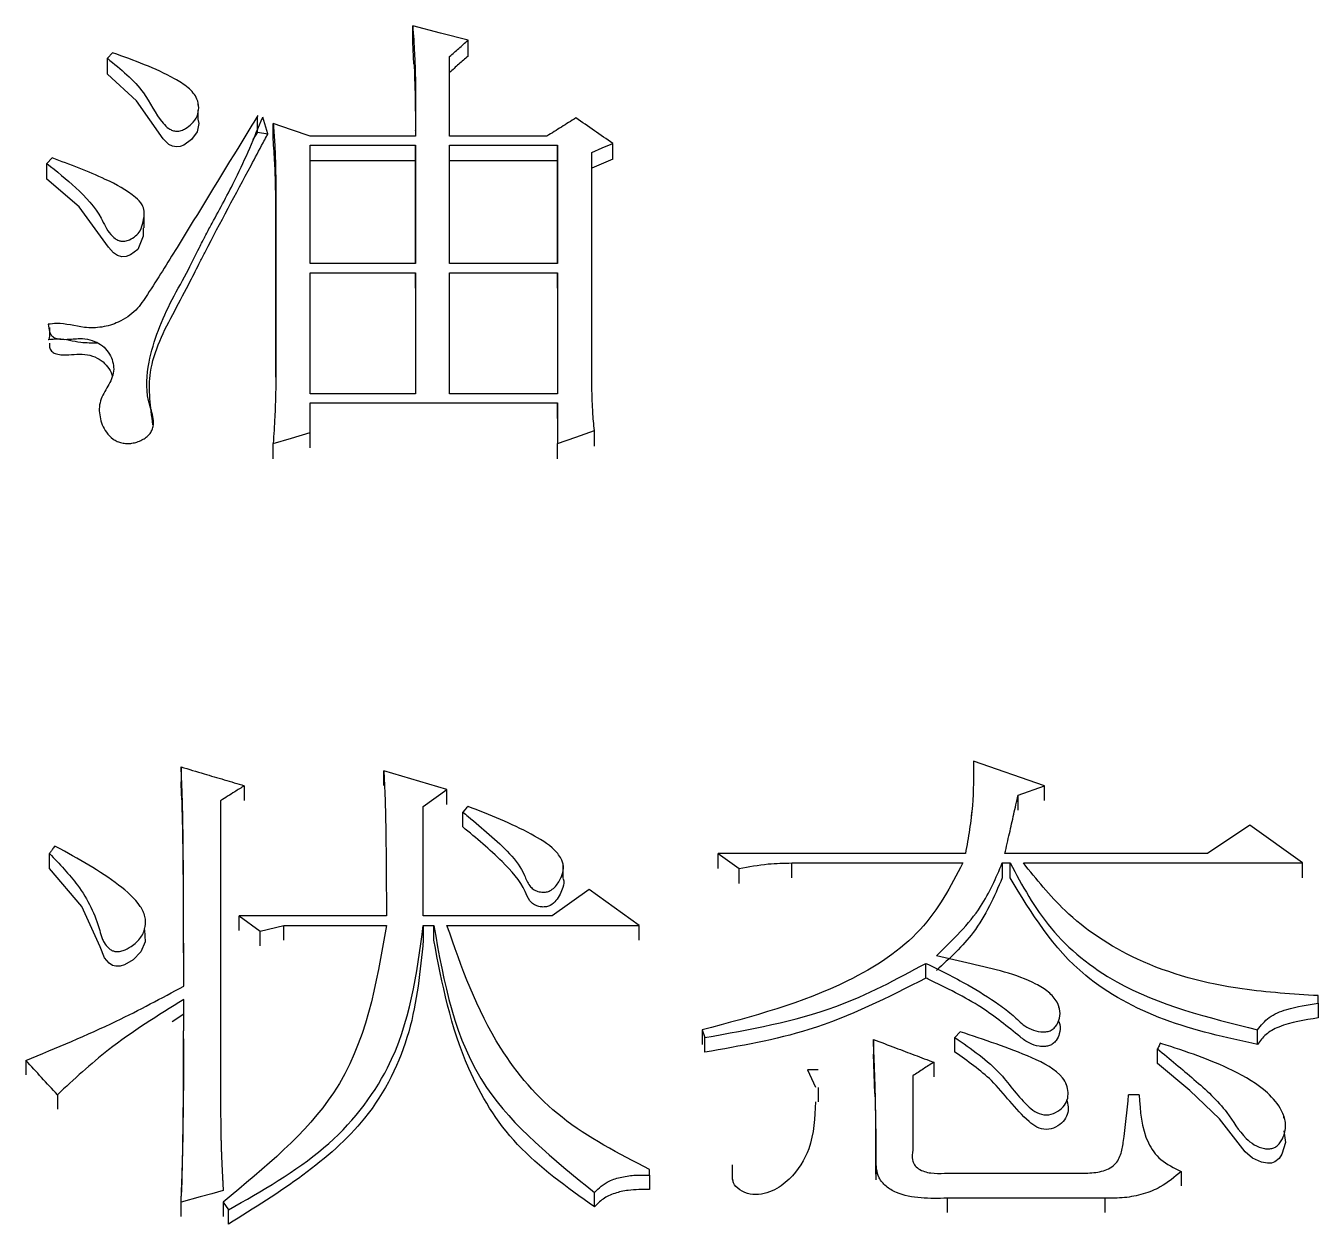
# Model space of a CAD drawing. Header units: millimetres. Extents: x 2016 to 4452, y 736 to 2459.
# Drawn here: x 2592.28 to 2597.59, y 2271.65 to 2276.57 of the extents above; entities that cross this region are included whole.
import ezdxf

# ---------------------------------------------------------------- set-up
doc = ezdxf.new("R2010")
doc.units = ezdxf.units.MM

msp = doc.modelspace()

# ---------------------------------------------------------------- linework, layer by layer
at = {"color": 7, "linetype": 'Continuous', "lineweight": 25}
for p, q in [((2593.8732, 2276.5092), (2593.8732, 2276.5746)), ((2593.8777, 2276.4175), (2593.8732, 2276.5092)), ((2594.1004, 2276.45), (2594.1004, 2276.5154)), ((2592.64, 2276.4635), (2592.6184, 2276.4413)), ((2592.6184, 2276.376), (2592.6184, 2276.4413)), ((2594.0246, 2276.1216), (2594.0246, 2276.4487)), ((2592.9916, 2276.2481), (2592.9916, 2276.2575)), ((2592.9916, 2276.1925), (2592.9916, 2276.2283)), ((2593.2782, 2276.1311), (2593.2566, 2276.1998)), ((2593.2999, 2276.1088), (2593.2999, 2276.1737)), ((2593.235, 2276.1385), (2593.2164, 2276.1083)), ((2593.235, 2276.1385), (2593.2782, 2276.1311)), ((2593.884, 2276.1216), (2593.4513, 2276.1216)), ((2594.4249, 2276.1216), (2594.0246, 2276.1216)), ((2593.4513, 2276.0843), (2593.884, 2276.0843)), ((2593.4513, 2275.598), (2593.4513, 2276.0843)), ((2593.884, 2276.0843), (2593.884, 2275.598)), ((2593.884, 2276.0195), (2593.884, 2276.0843)), ((2594.0246, 2276.0843), (2594.4681, 2276.0843)), ((2594.0246, 2275.598), (2594.0246, 2276.0843)), ((2594.4681, 2276.0843), (2594.4682, 2275.598)), ((2594.4681, 2276.0195), (2594.4681, 2276.0843)), ((2594.6088, 2275.1234), (2594.6088, 2276.0545)), ((2594.6953, 2276.0269), (2594.6953, 2276.0918)), ((2592.3912, 2276.0321), (2592.3696, 2276.0097)), ((2592.3696, 2275.945), (2592.3696, 2276.0097)), ((2593.884, 2276.0195), (2593.4513, 2276.0195)), ((2593.884, 2275.598), (2593.884, 2276.0195)), ((2594.4681, 2276.0195), (2594.0246, 2276.0195)), ((2594.4682, 2275.598), (2594.4681, 2276.0195)), ((2594.6953, 2276.0269), (2594.6088, 2275.9897)), ((2593.3107, 2275.9201), (2593.3107, 2275.1309)), ((2593.3107, 2275.9201), (2593.3107, 2275.8555)), ((2593.3107, 2275.1309), (2593.3107, 2275.8555)), ((2592.7698, 2275.7444), (2592.7698, 2275.8092)), ((2593.884, 2275.598), (2593.4513, 2275.598)), ((2594.4682, 2275.598), (2594.0246, 2275.598)), ((2593.4513, 2275.5604), (2593.884, 2275.5604)), ((2593.4513, 2275.0629), (2593.4513, 2275.5604)), ((2593.884, 2275.5604), (2593.884, 2275.0629)), ((2593.884, 2275.4963), (2593.884, 2275.5604)), ((2594.0246, 2275.5604), (2594.4682, 2275.5604)), ((2594.0246, 2275.0629), (2594.0246, 2275.5604)), ((2594.4682, 2275.5604), (2594.4682, 2275.0629)), ((2594.4682, 2275.4963), (2594.4682, 2275.5604)), ((2592.3804, 2275.324), (2592.3804, 2275.3346)), ((2593.884, 2275.0629), (2593.4513, 2275.0629)), ((2594.4682, 2275.0629), (2594.0246, 2275.0629)), ((2593.4513, 2275.0251), (2594.4682, 2275.0251)), ((2593.4513, 2274.9039), (2593.4513, 2275.0251)), ((2594.4682, 2275.0251), (2594.4682, 2274.8584)), ((2594.4682, 2274.9617), (2594.4682, 2275.0251)), ((2593.4513, 2274.8407), (2593.4513, 2274.9039)), ((2594.6196, 2274.8483), (2594.6196, 2274.9114)), ((2593.2999, 2274.7953), (2593.2999, 2274.8584)), ((2594.4682, 2274.7953), (2594.4682, 2274.8584)), ((2596.4694, 2273.4525), (2596.1773, 2273.5529)), ((2592.9213, 2273.5297), (2592.9213, 2273.4685)), ((2594.0138, 2273.437), (2593.7542, 2273.5143)), ((2593.7542, 2273.4531), (2593.7542, 2273.5143)), ((2593.1809, 2273.4525), (2593.1809, 2273.3914)), ((2596.3612, 2273.4138), (2596.4694, 2273.4525)), ((2596.4694, 2273.3913), (2596.4694, 2273.4525)), ((2593.9165, 2273.3674), (2594.0138, 2273.437)), ((2594.0138, 2273.3759), (2594.0138, 2273.437)), ((2596.3612, 2273.3527), (2596.3612, 2273.4138)), ((2593.0836, 2273.3906), (2593.0836, 2272.1748)), ((2593.9165, 2272.9174), (2593.9165, 2273.3674)), ((2594.0788, 2273.283), (2594.0788, 2273.3443)), ((2596.1702, 2273.3434), (2596.1685, 2273.323)), ((2597.3131, 2273.29), (2597.14, 2273.1737)), ((2597.5295, 2273.135), (2597.3131, 2273.29)), ((2592.3804, 2273.1127), (2592.3804, 2273.1737)), ((2594.4913, 2273.0707), (2594.4913, 2273.1318)), ((2595.128, 2273.1738), (2595.2146, 2273.1117)), ((2596.1449, 2273.1737), (2595.128, 2273.1738)), ((2595.128, 2273.113), (2595.128, 2273.1738)), ((2595.4309, 2273.135), (2596.134, 2273.135)), ((2595.4309, 2273.0743), (2595.4309, 2273.135)), ((2596.2963, 2273.135), (2596.3287, 2273.135)), ((2596.2963, 2273.135), (2596.2963, 2273.0743)), ((2597.14, 2273.1737), (2596.3071, 2273.1737)), ((2596.3287, 2273.0743), (2596.3287, 2273.135)), ((2596.3828, 2273.135), (2597.5295, 2273.135)), ((2597.5295, 2273.0743), (2597.5295, 2273.135)), ((2595.2146, 2273.051), (2595.2146, 2273.1117)), ((2594.598, 2273.0263), (2594.4465, 2272.9174)), ((2594.8035, 2272.8785), (2594.598, 2273.0263)), ((2592.7706, 2272.9194), (2592.7706, 2272.923)), ((2593.1593, 2272.9174), (2593.2458, 2272.8551)), ((2593.765, 2272.9174), (2593.1593, 2272.9174)), ((2593.1593, 2272.857), (2593.1593, 2272.9174)), ((2594.4465, 2272.9174), (2593.9165, 2272.9174)), ((2592.7706, 2272.8623), (2592.7706, 2272.8659)), ((2593.2458, 2272.8551), (2593.3432, 2272.8785)), ((2593.3432, 2272.8785), (2593.765, 2272.8785)), ((2593.3432, 2272.8181), (2593.3432, 2272.8785)), ((2593.9165, 2272.8785), (2593.9598, 2272.8785)), ((2593.9165, 2272.8785), (2593.9165, 2272.8181)), ((2593.9598, 2272.8181), (2593.9598, 2272.8785)), ((2594.0139, 2272.8785), (2594.8035, 2272.8785)), ((2594.8035, 2272.8181), (2594.8035, 2272.8785)), ((2593.2458, 2272.7948), (2593.2458, 2272.8551)), ((2595.9825, 2272.6622), (2595.9825, 2272.7227)), ((2592.9321, 2272.5687), (2592.9321, 2272.5719)), ((2596.5281, 2272.5417), (2596.5281, 2272.5481)), ((2597.5944, 2272.5587), (2597.5944, 2272.5899)), ((2597.5944, 2272.5587), (2597.5944, 2272.4988)), ((2592.9321, 2272.5141), (2592.8852, 2272.4827)), ((2595.0631, 2272.4492), (2595.0739, 2272.4179)), ((2595.0631, 2272.4492), (2595.0631, 2272.3894)), ((2596.1232, 2272.4413), (2596.1016, 2272.4179)), ((2597.3456, 2272.3894), (2597.3456, 2272.4492)), ((2595.0739, 2272.3582), (2595.0739, 2272.4179)), ((2595.7663, 2272.41), (2595.7663, 2272.3503)), ((2595.7725, 2272.1877), (2595.7663, 2272.35)), ((2596.9346, 2272.311), (2596.9346, 2272.371)), ((2592.2832, 2272.3237), (2592.2832, 2272.2641)), ((2595.4957, 2272.2847), (2595.5288, 2272.2139)), ((2595.5391, 2272.2847), (2595.4957, 2272.2847)), ((2596.0151, 2272.316), (2596.0151, 2272.2564)), ((2595.9285, 2272.2611), (2595.9285, 2271.9546)), ((2596.5593, 2272.2247), (2596.5593, 2272.2257)), ((2592.4128, 2272.1827), (2592.4128, 2272.1233)), ((2595.5406, 2272.1533), (2595.5406, 2272.2128)), ((2596.8588, 2272.1826), (2596.8155, 2272.1826)), ((2597.4538, 2272.087), (2597.4538, 2272.0948)), ((2595.7771, 2271.8562), (2595.7771, 2271.9153)), ((2594.8468, 2271.8522), (2594.8468, 2271.8759)), ((2594.8468, 2271.8522), (2594.8468, 2271.7932)), ((2595.1864, 2271.8943), (2595.1864, 2271.8352)), ((2595.7771, 2271.8559), (2595.777, 2271.871)), ((2595.7771, 2271.8932), (2595.7771, 2271.8338)), ((2596.0583, 2271.8601), (2596.6316, 2271.8601)), ((2597.0319, 2271.868), (2597.0319, 2271.809)), ((2594.6196, 2271.7224), (2594.6196, 2271.7813)), ((2596.7182, 2271.7576), (2596.0691, 2271.7576)), ((2596.0691, 2271.7576), (2596.0691, 2271.6987)), ((2596.7182, 2271.7576), (2596.7182, 2271.6987)), ((2592.9213, 2271.683), (2592.9213, 2271.7418)), ((2593.0944, 2271.7418), (2593.116, 2271.7102)), ((2593.0944, 2271.7418), (2593.0944, 2271.683)), ((2593.0944, 2271.7418), (2593.0944, 2271.7302))]:
    msp.add_line(p, q, dxfattribs=at)
at = {"color": 7, "linetype": 'Continuous', "lineweight": 25, "flags": 128}
for points in [[(2594.1004, 2276.5154), (2593.9868, 2276.545), (2593.8732, 2276.5746)], [(2592.99, 2276.1911), (2592.9935, 2276.1733), (2592.9869, 2276.1388), (2592.9646, 2276.1071), (2592.9323, 2276.0842), (2592.9177, 2276.0788), (2592.9029, 2276.0769), (2592.8865, 2276.08), (2592.8713, 2276.0875), (2592.847, 2276.1101), (2592.7379, 2276.2666), (2592.6184, 2276.376), (2592.6184, 2276.376)], [(2593.235, 2276.1385), (2593.235, 2276.1677), (2593.235, 2276.1856), (2593.235, 2276.2035)], [(2593.4513, 2276.1216), (2593.3756, 2276.1477), (2593.2999, 2276.1737)], [(2594.6088, 2276.0545), (2594.652, 2276.0731), (2594.6953, 2276.0918)], [(2592.7655, 2275.7452), (2592.766, 2275.7099), (2592.7431, 2275.656), (2592.7137, 2275.6338), (2592.6961, 2275.6273), (2592.6783, 2275.6257), (2592.6596, 2275.6311), (2592.643, 2275.6423), (2592.6224, 2275.6654), (2592.5026, 2275.831), (2592.3696, 2275.945), (2592.3696, 2275.945)], [(2593.2999, 2274.8584), (2593.3756, 2274.8811), (2593.4513, 2274.9039)], [(2594.4682, 2274.8584), (2594.5439, 2274.8849), (2594.6196, 2274.9114)], [(2594.1004, 2273.3674), (2594.0949, 2273.3615), (2594.0869, 2273.3529), (2594.0788, 2273.3443)], [(2592.7701, 2272.8618), (2592.7712, 2272.8598), (2592.7736, 2272.8116), (2592.756, 2272.7695), (2592.7244, 2272.7377), (2592.6883, 2272.7168), (2592.6712, 2272.7116), (2592.6528, 2272.7106), (2592.6399, 2272.714), (2592.6254, 2272.723), (2592.6065, 2272.7449), (2592.588, 2272.7911), (2592.5139, 2272.9567), (2592.3804, 2273.1127), (2592.3804, 2273.1127)], [(2596.1016, 2272.3581), (2596.1016, 2272.3797), (2596.1016, 2272.3988), (2596.1016, 2272.4179)], [(2597.4538, 2272.0348), (2597.4599, 2271.9859), (2597.4455, 2271.9381), (2597.4339, 2271.9213), (2597.417, 2271.9075), (2597.4025, 2271.9022), (2597.3867, 2271.901), (2597.3609, 2271.9054), (2597.324, 2271.9226), (2597.2943, 2271.9489), (2597.1884, 2272.0841), (2597.067, 2272.2009), (2596.9346, 2272.311), (2596.9346, 2272.311)], [(2593.0944, 2271.7892), (2593.047, 2271.7762), (2592.9997, 2271.7633), (2592.9213, 2271.7418)], [(2593.116, 2271.6514), (2593.116, 2271.6776), (2593.116, 2271.6939), (2593.116, 2271.7102)]]:
    msp.add_lwpolyline(points, dxfattribs=at)
at = {"color": 7, "linetype": 'Continuous', "lineweight": 25}
for points, knots in [([(2593.8732, 2276.5746), (2593.8759, 2276.537), (2593.879, 2276.4947), (2593.8811, 2276.4499), (2593.8816, 2276.4381), (2593.8821, 2276.4263), (2593.8826, 2276.4122), (2593.8831, 2276.398), (2593.8834, 2276.3839), (2593.8838, 2276.3697), (2593.8841, 2276.3555), (2593.8843, 2276.3414), (2593.8845, 2276.3272), (2593.8846, 2276.313), (2593.8848, 2276.2988), (2593.8848, 2276.2846), (2593.8849, 2276.2704), (2593.8849, 2276.2563), (2593.8849, 2276.2421), (2593.8848, 2276.2279), (2593.8848, 2276.216), (2593.8847, 2276.2066), (2593.8847, 2276.1995), (2593.8846, 2276.1924), (2593.8846, 2276.1853), (2593.8845, 2276.1782), (2593.8845, 2276.1711), (2593.8844, 2276.164), (2593.8843, 2276.1569), (2593.8843, 2276.1497), (2593.8842, 2276.1426), (2593.8841, 2276.1333), (2593.8841, 2276.1262), (2593.884, 2276.1216)], [0, 0, 0, 0, 0.250151, 0.281419, 0.297053, 0.328322, 0.35959, 0.390858, 0.422126, 0.453395, 0.484663, 0.515931, 0.5472, 0.578468, 0.609736, 0.641004, 0.672273, 0.703541, 0.734809, 0.766077, 0.797346, 0.81298, 0.828614, 0.844248, 0.859882, 0.875516, 0.891151, 0.906785, 0.922419, 0.938053, 0.953687, 0.969321, 1, 1, 1, 1]), ([(2594.0246, 2276.4487), (2594.0373, 2276.4598), (2594.0625, 2276.482), (2594.0877, 2276.5043), (2594.1004, 2276.5154)], [0, 0, 0, 0, 0.5000004, 1, 1, 1, 1]), ([(2592.6184, 2276.4413), (2592.6735, 2276.3968), (2592.7709, 2276.3181), (2592.8175, 2276.2049), (2592.8653, 2276.155), (2592.8857, 2276.1443), (2592.9037, 2276.1406), (2592.9229, 2276.1443), (2592.9443, 2276.1546), (2592.9686, 2276.1736), (2592.9895, 2276.2028), (2592.9956, 2276.2387), (2592.9881, 2276.2807), (2592.9521, 2276.3232), (2592.8386, 2276.3928), (2592.7281, 2276.4322), (2592.64, 2276.4635)], [0, 0, 0, 0, 0.207529, 0.367373, 0.400836, 0.41667, 0.431354, 0.448141, 0.466694, 0.497248, 0.538464, 0.578549, 0.619959, 0.682144, 0.746848, 1, 1, 1, 1]), ([(2594.1004, 2276.45), (2594.0877, 2276.4389), (2594.0625, 2276.4167), (2594.0373, 2276.3945), (2594.0246, 2276.3834)], [0, 0, 0, 0, 0.499998, 1, 1, 1, 1]), ([(2593.8795, 2276.4177), (2593.8793, 2276.4173), (2593.8789, 2276.4166), (2593.8808, 2276.3729), (2593.8836, 2276.2813), (2593.8841, 2276.2028), (2593.8841, 2276.1564), (2593.8841, 2276.1445), (2593.8842, 2276.1452), (2593.8842, 2276.1454)], [0, 0, 0, 0, 0.081077, 0.117449, 0.556537, 0.754335, 0.89427, 0.96305, 1, 1, 1, 1]), ([(2593.2368, 2276.2066), (2593.2147, 2276.1705), (2593.1043, 2275.9903), (2592.9545, 2275.7441), (2592.8109, 2275.513), (2592.7392, 2275.4044), (2592.6728, 2275.357), (2592.5968, 2275.334), (2592.5085, 2275.3323), (2592.4366, 2275.3561), (2592.3864, 2275.3497), (2592.3749, 2275.3483)], [0, 0, 0, 0, 0.101091, 0.505417, 0.686144, 0.747623, 0.809949, 0.856214, 0.902538, 0.977672, 1, 1, 1, 1]), ([(2592.3804, 2275.3346), (2592.3799, 2275.3294), (2592.3787, 2275.3187), (2592.3854, 2275.3061), (2592.3935, 2275.2977), (2592.4046, 2275.291), (2592.4286, 2275.2853), (2592.4591, 2275.2871), (2592.4866, 2275.2889), (2592.5144, 2275.2903), (2592.5472, 2275.2864), (2592.5839, 2275.2713), (2592.6129, 2275.2479), (2592.6323, 2275.2193), (2592.6434, 2275.1878), (2592.6464, 2275.1446), (2592.6218, 2275.0934), (2592.5835, 2275.0349), (2592.584, 2274.9671), (2592.6048, 2274.9127), (2592.635, 2274.8801), (2592.6586, 2274.867), (2592.6778, 2274.8609), (2592.6983, 2274.8582), (2592.7197, 2274.8593), (2592.7408, 2274.8644), (2592.7604, 2274.8727), (2592.7778, 2274.8835), (2592.7916, 2274.8964), (2592.8014, 2274.9114), (2592.8129, 2274.9439), (2592.8016, 2274.9868), (2592.7746, 2275.0725), (2592.787, 2275.2319), (2592.8592, 2275.4105), (2592.9469, 2275.5619), (2592.9854, 2275.6419), (2593.0057, 2275.6822), (2593.0118, 2275.6941), (2593.0138, 2275.698), (2593.0153, 2275.701), (2593.0183, 2275.7067), (2593.0296, 2275.728), (2593.0722, 2275.809), (2593.1609, 2275.9673), (2593.2217, 2276.1149), (2593.2566, 2276.1998)], [0, 0, 0, 0, 0.00737, 0.015009, 0.018555, 0.022128, 0.030111, 0.045178, 0.055064, 0.060343, 0.075509, 0.090437, 0.104896, 0.120548, 0.135595, 0.150698, 0.180779, 0.211233, 0.242231, 0.273349, 0.290015, 0.297441, 0.304692, 0.312416, 0.319982, 0.327794, 0.336224, 0.34425, 0.351944, 0.359644, 0.367692, 0.398957, 0.418859, 0.492604, 0.619034, 0.682459, 0.727701, 0.740175, 0.743874, 0.745883, 0.74615, 0.748384, 0.7547, 0.77878, 0.872725, 1, 1, 1, 1]), ([(2593.2999, 2276.1737), (2593.3018, 2276.1481), (2593.3057, 2276.0968), (2593.3094, 2276.0123), (2593.3102, 2275.9533), (2593.3107, 2275.9201)], [0, 0, 0, 0, 0.303893, 0.607799, 1, 1, 1, 1]), ([(2594.5439, 2276.1961), (2594.524, 2276.1836), (2594.4844, 2276.1588), (2594.4447, 2276.134), (2594.4249, 2276.1216)], [0, 0, 0, 0, 0.5, 1, 1, 1, 1]), ([(2594.6953, 2276.0918), (2594.6701, 2276.1092), (2594.6196, 2276.1439), (2594.5691, 2276.1787), (2594.5439, 2276.1961)], [0, 0, 0, 0, 0.499999, 1, 1, 1, 1]), ([(2592.8057, 2274.9348), (2592.7955, 2275.0078), (2592.7728, 2275.1695), (2592.8729, 2275.3642), (2592.9528, 2275.5113), (2592.993, 2275.5932), (2593.075, 2275.7525), (2593.1627, 2275.9148), (2593.2462, 2276.0718), (2593.2687, 2276.1136), (2593.2754, 2276.1259), (2593.2775, 2276.1298), (2593.2782, 2276.1311)], [0, 0, 0, 0, 0.170464, 0.377976, 0.481664, 0.549904, 0.585303, 0.888417, 0.96815, 0.99006, 0.996526, 1, 1, 1, 1]), ([(2593.3107, 2275.8555), (2593.3103, 2275.8812), (2593.3096, 2275.9327), (2593.3067, 2276.0172), (2593.3023, 2276.0758), (2593.2999, 2276.1088)], [0, 0, 0, 0, 0.304283, 0.608582, 1, 1, 1, 1]), ([(2592.3696, 2276.0097), (2592.41, 2275.977), (2592.4948, 2275.9084), (2592.5865, 2275.8101), (2592.6171, 2275.7306), (2592.6472, 2275.7021), (2592.6631, 2275.693), (2592.6774, 2275.6894), (2592.6929, 2275.6901), (2592.7131, 2275.6966), (2592.7352, 2275.7108), (2592.7573, 2275.7358), (2592.7658, 2275.7715), (2592.7729, 2275.8075), (2592.7621, 2275.8432), (2592.7113, 2275.8924), (2592.5866, 2275.9594), (2592.4653, 2276.0045), (2592.3912, 2276.0321)], [0, 0, 0, 0, 0.145124, 0.304252, 0.383323, 0.40611, 0.420719, 0.431527, 0.442364, 0.458238, 0.484495, 0.512276, 0.553409, 0.599258, 0.628708, 0.668116, 0.797317, 1, 1, 1, 1]), ([(2592.3749, 2275.3483), (2592.3769, 2275.3381), (2592.3804, 2275.3203), (2592.3807, 2275.2995), (2592.3787, 2275.2886), (2592.3769, 2275.2856), (2592.3759, 2275.2848), (2592.3753, 2275.2845), (2592.3751, 2275.2844), (2592.3749, 2275.2844)], [0, 0, 0, 0, 0.493604, 0.861876, 0.955662, 0.982084, 0.991539, 0.995796, 1, 1, 1, 1]), ([(2592.5787, 2275.2715), (2592.5553, 2275.2712), (2592.5001, 2275.2706), (2592.4337, 2275.2911), (2592.3885, 2275.2859), (2592.3749, 2275.2844)], [0, 0, 0, 0, 0.339873, 0.802206, 1, 1, 1, 1]), ([(2592.3804, 2275.2708), (2592.3798, 2275.2652), (2592.3787, 2275.2538), (2592.3863, 2275.2407), (2592.3954, 2275.2324), (2592.4077, 2275.2261), (2592.4482, 2275.2189), (2592.4998, 2275.2301), (2592.5579, 2275.2198), (2592.5943, 2275.2009), (2592.6208, 2275.1741), (2592.6344, 2275.1524), (2592.6371, 2275.1398), (2592.6374, 2275.1386)], [0, 0, 0, 0, 0.0613366, 0.1235675, 0.1517177, 0.1806994, 0.2473934, 0.4956869, 0.6182254, 0.7414739, 0.8594467, 0.9869153, 1, 1, 1, 1]), ([(2593.3107, 2275.1309), (2593.3104, 2275.1039), (2593.3098, 2275.0499), (2593.3063, 2274.9591), (2593.3022, 2274.8952), (2593.2999, 2274.8584)], [0, 0, 0, 0, 0.297543, 0.595099, 1, 1, 1, 1]), ([(2594.6196, 2274.9114), (2594.6173, 2274.9375), (2594.613, 2274.9858), (2594.61, 2275.0565), (2594.6092, 2275.1011), (2594.6088, 2275.1234)], [0, 0, 0, 0, 0.368696, 0.68428, 1, 1, 1, 1]), ([(2596.1773, 2273.5529), (2596.178, 2273.4922), (2596.1791, 2273.3985), (2596.162, 2273.2722), (2596.1506, 2273.2066), (2596.1449, 2273.1737)], [0, 0, 0, 0, 0.478837, 0.739221, 1, 1, 1, 1]), ([(2592.9321, 2272.629), (2592.9321, 2272.679), (2592.932, 2272.7352), (2592.9319, 2272.7945), (2592.9318, 2272.8101), (2592.9318, 2272.8225), (2592.9318, 2272.8381), (2592.9317, 2272.8537), (2592.9317, 2272.8787), (2592.9316, 2272.9036), (2592.9315, 2272.9347), (2592.9314, 2272.9596), (2592.9313, 2272.9908), (2592.9312, 2273.0156), (2592.9309, 2273.0592), (2592.9306, 2273.1027), (2592.9304, 2273.1648), (2592.9295, 2273.2527), (2592.9284, 2273.3406), (2592.9262, 2273.41), (2592.9253, 2273.4352), (2592.9246, 2273.4541), (2592.9239, 2273.4699), (2592.9234, 2273.4825), (2592.9228, 2273.4951), (2592.9221, 2273.5108), (2592.9216, 2273.5234), (2592.9213, 2273.5297)], [0, 0, 0, 0, 0.165615, 0.186317, 0.196668, 0.21737, 0.227722, 0.248424, 0.269126, 0.31053, 0.331232, 0.372636, 0.393338, 0.434742, 0.455444, 0.538253, 0.579657, 0.662465, 0.831215, 0.873409, 0.894506, 0.915603, 0.9367, 0.947248, 0.957797, 0.978898, 1, 1, 1, 1]), ([(2592.9213, 2273.5297), (2592.9528, 2273.5204), (2593.0118, 2273.5028), (2593.0984, 2273.4771), (2593.1534, 2273.4607), (2593.1809, 2273.4525)], [0, 0, 0, 0, 0.364009, 0.682004, 1, 1, 1, 1]), ([(2593.7542, 2273.5143), (2593.7557, 2273.4869), (2593.7579, 2273.4458), (2593.7609, 2273.3497), (2593.7629, 2273.2534), (2593.7638, 2273.1674), (2593.764, 2273.1346), (2593.7641, 2273.126), (2593.7642, 2273.1174), (2593.7643, 2273.1071), (2593.7643, 2273.0967), (2593.7644, 2273.0881), (2593.7644, 2273.0795), (2593.7645, 2273.0709), (2593.7646, 2273.0605), (2593.7646, 2273.0502), (2593.7647, 2273.0399), (2593.7647, 2273.0312), (2593.7647, 2273.0226), (2593.7648, 2273.014), (2593.7648, 2273.0036), (2593.7648, 2272.995), (2593.7648, 2272.9881), (2593.7649, 2272.9829), (2593.7649, 2272.9778), (2593.7649, 2272.9726), (2593.7649, 2272.9674), (2593.7649, 2272.9622), (2593.7649, 2272.957), (2593.765, 2272.9519), (2593.765, 2272.9467), (2593.765, 2272.9415), (2593.765, 2272.9372), (2593.765, 2272.9329), (2593.765, 2272.9266), (2593.765, 2272.9211), (2593.765, 2272.9174)], [0, 0, 0, 0, 0.1383433, 0.207516, 0.4842053, 0.6225493, 0.6398422, 0.6484887, 0.6657816, 0.6830745, 0.7003674, 0.7176603, 0.7263067, 0.7435996, 0.7608926, 0.7781855, 0.7954784, 0.8127713, 0.8214177, 0.8387106, 0.8560035, 0.8732965, 0.8819429, 0.8905894, 0.8992358, 0.9078823, 0.9165287, 0.9251752, 0.9338216, 0.9424681, 0.9511145, 0.959761, 0.9684074, 0.9727307, 0.9813771, 1, 1, 1, 1]), ([(2592.932, 2272.6289), (2592.932, 2272.6588), (2592.9319, 2272.7387), (2592.9316, 2272.8682), (2592.9311, 2272.974), (2592.9307, 2273.0424), (2592.9305, 2273.0734), (2592.9302, 2273.148), (2592.9288, 2273.2348), (2592.9266, 2273.354), (2592.9234, 2273.4235), (2592.9213, 2273.4682)], [0, 0, 0, 0, 0.106229, 0.28391, 0.461592, 0.483802, 0.528222, 0.572642, 0.750327, 0.839168, 1, 1, 1, 1]), ([(2593.1809, 2273.4525), (2593.1678, 2273.4441), (2593.145, 2273.4297), (2593.1126, 2273.4091), (2593.0932, 2273.3968), (2593.0836, 2273.3906)], [0, 0, 0, 0, 0.404151, 0.702075, 1, 1, 1, 1]), ([(2596.3071, 2273.1737), (2596.3133, 2273.2013), (2596.3254, 2273.2552), (2596.3435, 2273.3352), (2596.3553, 2273.3876), (2596.3612, 2273.4138)], [0, 0, 0, 0, 0.344184, 0.672092, 1, 1, 1, 1]), ([(2594.0788, 2273.3443), (2594.0862, 2273.3382), (2594.1232, 2273.308), (2594.2162, 2273.2275), (2594.3175, 2273.1365), (2594.3459, 2273.0485), (2594.3676, 2273.0268), (2594.3873, 2273.0175), (2594.408, 2273.014), (2594.4271, 2273.0162), (2594.445, 2273.0243), (2594.4668, 2273.0446), (2594.4839, 2273.0753), (2594.4963, 2273.1126), (2594.4868, 2273.152), (2594.4459, 2273.2046), (2594.3549, 2273.2578), (2594.2346, 2273.3158), (2594.1453, 2273.3502), (2594.1004, 2273.3674)], [0, 0, 0, 0, 0.025946, 0.129765, 0.338783, 0.385933, 0.404152, 0.422428, 0.440778, 0.454644, 0.468541, 0.48998, 0.535407, 0.570955, 0.607001, 0.655235, 0.757864, 0.878395, 1, 1, 1, 1]), ([(2594.4911, 2273.0704), (2594.4912, 2273.0701), (2594.4965, 2273.0588), (2594.4891, 2273.0258), (2594.4715, 2272.9886), (2594.4443, 2272.9622), (2594.4229, 2272.9544), (2594.4051, 2272.9536), (2594.3866, 2272.9572), (2594.3684, 2272.9655), (2594.3476, 2272.9853), (2594.3248, 2273.0518), (2594.2314, 2273.1561), (2594.1343, 2273.2369), (2594.0788, 2273.283)], [0, 0, 0, 0, 0.001631, 0.062853, 0.163889, 0.211021, 0.234976, 0.258905, 0.283733, 0.31285, 0.343972, 0.415614, 0.666074, 1, 1, 1, 1]), ([(2592.3804, 2273.1737), (2592.4211, 2273.1314), (2592.5126, 2273.0364), (2592.575, 2272.9121), (2592.5934, 2272.8294), (2592.6061, 2272.8046), (2592.619, 2272.7876), (2592.6356, 2272.7759), (2592.6491, 2272.771), (2592.6654, 2272.7704), (2592.6891, 2272.7763), (2592.7227, 2272.7948), (2592.7589, 2272.8272), (2592.7766, 2272.8718), (2592.7755, 2272.9166), (2592.7446, 2272.9791), (2592.662, 2273.0498), (2592.5423, 2273.1282), (2592.4512, 2273.178), (2592.4039, 2273.2038), (2592.4021, 2273.2048)], [0, 0, 0, 0, 0.1480931, 0.3328619, 0.3646978, 0.380614, 0.4069728, 0.4189651, 0.429085, 0.4392395, 0.4542826, 0.4830923, 0.5286093, 0.5720408, 0.6096716, 0.6511146, 0.7557311, 0.8730506, 0.9951641, 1, 1, 1, 1]), ([(2592.4021, 2273.2048), (2592.4002, 2273.2021), (2592.3957, 2273.1956), (2592.3885, 2273.1853), (2592.3831, 2273.1776), (2592.3804, 2273.1737)], [0, 0, 0, 0, 0.256452, 0.628226, 1, 1, 1, 1]), ([(2596.134, 2273.135), (2596.0844, 2273.0393), (2595.9832, 2272.8447), (2595.602, 2272.5929), (2595.269, 2272.5041), (2595.0631, 2272.4492)], [0, 0, 0, 0, 0.269245, 0.548175, 1, 1, 1, 1]), ([(2595.2146, 2273.1117), (2595.2543, 2273.1194), (2595.3255, 2273.1332), (2595.3986, 2273.1344), (2595.4309, 2273.135)], [0, 0, 0, 0, 0.558835, 1, 1, 1, 1]), ([(2596.0258, 2272.7539), (2596.0926, 2272.8187), (2596.211, 2272.9338), (2596.2704, 2273.0739), (2596.2963, 2273.135)], [0, 0, 0, 0, 0.563817, 1, 1, 1, 1]), ([(2596.3287, 2273.135), (2596.378, 2273.0426), (2596.4778, 2272.8555), (2596.8136, 2272.5819), (2597.1422, 2272.4999), (2597.3456, 2272.4492)], [0, 0, 0, 0, 0.270771, 0.548729, 1, 1, 1, 1]), ([(2597.5944, 2272.5899), (2597.4901, 2272.5965), (2597.2339, 2272.6127), (2596.8578, 2272.7113), (2596.5598, 2272.9136), (2596.4365, 2273.0679), (2596.3828, 2273.135)], [0, 0, 0, 0, 0.214752, 0.527903, 0.794745, 1, 1, 1, 1]), ([(2596.2963, 2273.074), (2596.2624, 2272.9962), (2596.2013, 2272.856), (2596.0799, 2272.7435), (2596.0258, 2272.6934)], [0, 0, 0, 0, 0.5551467, 1, 1, 1, 1]), ([(2597.3456, 2272.3891), (2597.2153, 2272.4178), (2596.9581, 2272.4745), (2596.5607, 2272.6892), (2596.4158, 2272.9296), (2596.3287, 2273.074)], [0, 0, 0, 0, 0.290646, 0.573901, 1, 1, 1, 1]), ([(2593.765, 2272.8785), (2593.724, 2272.637), (2593.6496, 2272.2), (2593.266, 2271.8834), (2593.0944, 2271.7418)], [0, 0, 0, 0, 0.552698, 1, 1, 1, 1]), ([(2593.116, 2271.7102), (2593.2541, 2271.7883), (2593.526, 2271.942), (2593.8464, 2272.3481), (2593.8901, 2272.6785), (2593.9165, 2272.8785)], [0, 0, 0, 0, 0.289357, 0.569882, 1, 1, 1, 1]), ([(2593.9598, 2272.8785), (2594.0015, 2272.6443), (2594.077, 2272.2212), (2594.4521, 2271.9171), (2594.6196, 2271.7813)], [0, 0, 0, 0, 0.55346, 1, 1, 1, 1]), ([(2594.8468, 2271.8759), (2594.7198, 2271.9411), (2594.4695, 2272.0696), (2594.1731, 2272.4228), (2594.074, 2272.7065), (2594.0139, 2272.8785)], [0, 0, 0, 0, 0.288413, 0.568681, 1, 1, 1, 1]), ([(2593.9165, 2272.8178), (2593.9043, 2272.6919), (2593.8799, 2272.4387), (2593.6645, 2271.9933), (2593.3255, 2271.7818), (2593.116, 2271.6511)], [0, 0, 0, 0, 0.274338, 0.5515, 1, 1, 1, 1]), ([(2594.6196, 2271.722), (2594.5067, 2271.8025), (2594.2836, 2271.9614), (2594.0514, 2272.3464), (2593.9944, 2272.6397), (2593.9598, 2272.8178)], [0, 0, 0, 0, 0.287076, 0.566904, 1, 1, 1, 1]), ([(2595.0739, 2272.4179), (2595.2587, 2272.4508), (2595.5855, 2272.509), (2595.8622, 2272.6579), (2595.9825, 2272.7227)], [0, 0, 0, 0, 0.565186, 1, 1, 1, 1]), ([(2595.9826, 2272.7227), (2596.0406, 2272.6941), (2596.1449, 2272.6426), (2596.2629, 2272.5687), (2596.3402, 2272.5114), (2596.379, 2272.4689), (2596.4233, 2272.4464), (2596.4575, 2272.4397), (2596.4845, 2272.4421), (2596.5027, 2272.4499), (2596.519, 2272.4657), (2596.5319, 2272.4917), (2596.5361, 2272.5265), (2596.5216, 2272.5677), (2596.4878, 2272.6072), (2596.3755, 2272.6739), (2596.2116, 2272.7105), (2596.073, 2272.7429), (2596.0258, 2272.7538)], [0, 0, 0, 0, 0.150802, 0.270996, 0.331066, 0.383869, 0.414543, 0.44536, 0.459508, 0.473787, 0.489783, 0.51524, 0.550113, 0.584523, 0.63156, 0.679807, 0.891009, 1, 1, 1, 1]), ([(2595.9825, 2272.6622), (2595.8264, 2272.5827), (2595.5449, 2272.4392), (2595.2191, 2272.3829), (2595.0739, 2272.3578)], [0, 0, 0, 0, 0.554508, 1, 1, 1, 1]), ([(2596.5262, 2272.487), (2596.5286, 2272.482), (2596.5365, 2272.4649), (2596.5327, 2272.4361), (2596.5216, 2272.4093), (2596.5065, 2272.3929), (2596.4911, 2272.3842), (2596.4708, 2272.3801), (2596.4422, 2272.3819), (2596.4042, 2272.3934), (2596.3294, 2272.4524), (2596.2061, 2272.5549), (2596.0632, 2272.6226), (2595.9855, 2272.6608), (2595.9826, 2272.6622)], [0, 0, 0, 0, 0.026164, 0.087758, 0.135326, 0.162527, 0.184979, 0.207442, 0.242087, 0.295008, 0.361268, 0.645569, 0.986462, 1, 1, 1, 1]), ([(2592.2832, 2272.3237), (2592.4086, 2272.3755), (2592.6321, 2272.4677), (2592.8406, 2272.5798), (2592.9321, 2272.629)], [0, 0, 0, 0, 0.561153, 1, 1, 1, 1]), ([(2592.9321, 2272.5743), (2592.8256, 2272.5082), (2592.6368, 2272.391), (2592.4808, 2272.246), (2592.4128, 2272.1827)], [0, 0, 0, 0, 0.563978, 1, 1, 1, 1]), ([(2592.9213, 2271.7418), (2592.9215, 2271.7478), (2592.922, 2271.7598), (2592.9226, 2271.7747), (2592.9232, 2271.7897), (2592.9236, 2271.8017), (2592.9242, 2271.8166), (2592.9246, 2271.8286), (2592.9251, 2271.8435), (2592.9255, 2271.8555), (2592.926, 2271.8705), (2592.9263, 2271.8824), (2592.9267, 2271.8944), (2592.927, 2271.9063), (2592.9275, 2271.9273), (2592.9288, 2271.993), (2592.93, 2272.0646), (2592.9307, 2272.172), (2592.9311, 2272.2375), (2592.9314, 2272.297), (2592.9314, 2272.3119), (2592.9315, 2272.3238), (2592.9315, 2272.3357), (2592.9315, 2272.3476), (2592.9316, 2272.3625), (2592.9316, 2272.3744), (2592.9317, 2272.3892), (2592.9317, 2272.4011), (2592.9318, 2272.416), (2592.9318, 2272.4279), (2592.9318, 2272.4427), (2592.9319, 2272.4546), (2592.9319, 2272.4665), (2592.9319, 2272.4784), (2592.9319, 2272.4902), (2592.932, 2272.5006), (2592.932, 2272.508), (2592.932, 2272.514), (2592.932, 2272.5214), (2592.932, 2272.5273), (2592.932, 2272.5333), (2592.932, 2272.5392), (2592.9321, 2272.5451), (2592.9321, 2272.5525), (2592.9321, 2272.5585), (2592.9321, 2272.5662), (2592.9321, 2272.571), (2592.9321, 2272.5743)], [0, 0, 0, 0, 0.021479, 0.042959, 0.053699, 0.075178, 0.085918, 0.107397, 0.118137, 0.139616, 0.150356, 0.171836, 0.182575, 0.193315, 0.214795, 0.257754, 0.42959, 0.472549, 0.644384, 0.665864, 0.687343, 0.698083, 0.708823, 0.730302, 0.741042, 0.762521, 0.773261, 0.79474, 0.80548, 0.82696, 0.837699, 0.859179, 0.869918, 0.880658, 0.902138, 0.912877, 0.918247, 0.928987, 0.934357, 0.945097, 0.950466, 0.955836, 0.966576, 0.971946, 0.982686, 0.988055, 1, 1, 1, 1]), ([(2597.3456, 2272.4492), (2597.3598, 2272.4675), (2597.3887, 2272.5049), (2597.48, 2272.5416), (2597.5508, 2272.5522), (2597.5944, 2272.5587)], [0, 0, 0, 0, 0.268422, 0.549119, 1, 1, 1, 1]), ([(2597.5944, 2272.4984), (2597.5386, 2272.49), (2597.4614, 2272.4783), (2597.3768, 2272.4336), (2597.3558, 2272.4037), (2597.3456, 2272.3891)], [0, 0, 0, 0, 0.570927, 0.789593, 1, 1, 1, 1]), ([(2596.1016, 2272.4179), (2596.1692, 2272.3709), (2596.289, 2272.2878), (2596.367, 2272.1624), (2596.436, 2272.1082), (2596.477, 2272.0959), (2596.5178, 2272.1082), (2596.548, 2272.1311), (2596.5652, 2272.1611), (2596.568, 2272.1927), (2596.5619, 2272.2237), (2596.5274, 2272.2831), (2596.3696, 2272.3604), (2596.2216, 2272.409), (2596.1232, 2272.4413)], [0, 0, 0, 0, 0.207965, 0.368358, 0.401514, 0.432917, 0.464664, 0.497814, 0.528601, 0.558738, 0.58913, 0.619745, 0.747266, 1, 1, 1, 1]), ([(2592.9318, 2272.4127), (2592.9311, 2272.292), (2592.9303, 2272.1168), (2592.9262, 2271.919), (2592.924, 2271.8309), (2592.9231, 2271.7933), (2592.9229, 2271.786), (2592.9229, 2271.7834), (2592.9229, 2271.7831), (2592.9229, 2271.7831)], [0, 0, 0, 0, 0.550092, 0.798339, 0.953196, 0.981605, 0.991175, 0.997773, 1, 1, 1, 1]), ([(2595.7771, 2271.9153), (2595.7771, 2271.9204), (2595.7771, 2271.9281), (2595.777, 2271.9383), (2595.777, 2271.946), (2595.777, 2271.9536), (2595.777, 2271.9613), (2595.777, 2271.969), (2595.777, 2271.9766), (2595.7769, 2271.9843), (2595.7769, 2271.992), (2595.7769, 2271.9996), (2595.7769, 2272.0073), (2595.7768, 2272.015), (2595.7768, 2272.0226), (2595.7768, 2272.0303), (2595.7767, 2272.038), (2595.7767, 2272.0456), (2595.7766, 2272.0533), (2595.7765, 2272.061), (2595.7765, 2272.0686), (2595.7764, 2272.0763), (2595.7763, 2272.0839), (2595.7762, 2272.0916), (2595.7761, 2272.0993), (2595.776, 2272.1069), (2595.7759, 2272.1146), (2595.7758, 2272.1222), (2595.7757, 2272.1299), (2595.7756, 2272.1375), (2595.7754, 2272.1452), (2595.7753, 2272.1528), (2595.7751, 2272.1605), (2595.775, 2272.1681), (2595.7748, 2272.1758), (2595.7746, 2272.1834), (2595.7744, 2272.1911), (2595.7742, 2272.1987), (2595.774, 2272.2064), (2595.7738, 2272.214), (2595.7735, 2272.2217), (2595.7733, 2272.2293), (2595.7731, 2272.237), (2595.7728, 2272.2446), (2595.7726, 2272.2522), (2595.7723, 2272.2599), (2595.772, 2272.2675), (2595.7717, 2272.2752), (2595.7715, 2272.2828), (2595.7712, 2272.2904), (2595.7709, 2272.2981), (2595.7706, 2272.3057), (2595.7703, 2272.3133), (2595.77, 2272.321), (2595.7697, 2272.3286), (2595.7694, 2272.3362), (2595.7691, 2272.3439), (2595.7687, 2272.3515), (2595.7684, 2272.3591), (2595.7681, 2272.3668), (2595.7678, 2272.3744), (2595.7675, 2272.382), (2595.7671, 2272.3896), (2595.7667, 2272.399), (2595.7664, 2272.4058), (2595.7663, 2272.41)], [0, 0, 0, 0, 0.030924, 0.046386, 0.061848, 0.07731, 0.092772, 0.108234, 0.123697, 0.139159, 0.154621, 0.170083, 0.185545, 0.201007, 0.216469, 0.231931, 0.247393, 0.262855, 0.278317, 0.293779, 0.309241, 0.324703, 0.340165, 0.355628, 0.37109, 0.386552, 0.402014, 0.417476, 0.432938, 0.4484, 0.463862, 0.479324, 0.494786, 0.510248, 0.52571, 0.541172, 0.556634, 0.572097, 0.587559, 0.603021, 0.618483, 0.633945, 0.649407, 0.664869, 0.680331, 0.695793, 0.711255, 0.726717, 0.742179, 0.757641, 0.773103, 0.788566, 0.804028, 0.81949, 0.834952, 0.850414, 0.865876, 0.881338, 0.8968, 0.912262, 0.927724, 0.943186, 0.958648, 0.97411, 1, 1, 1, 1]), ([(2595.7663, 2272.41), (2595.7967, 2272.3985), (2595.8534, 2272.3771), (2595.9363, 2272.3458), (2595.9888, 2272.3259), (2596.0151, 2272.316)], [0, 0, 0, 0, 0.367076, 0.683538, 1, 1, 1, 1]), ([(2596.9346, 2272.3709), (2596.9847, 2272.3295), (2597.0851, 2272.2467), (2597.2163, 2272.1282), (2597.2725, 2272.0241), (2597.3298, 2271.9757), (2597.3642, 2271.9622), (2597.3914, 2271.9597), (2597.4085, 2271.9624), (2597.4247, 2271.9707), (2597.4423, 2271.989), (2597.458, 2272.0227), (2597.4639, 2272.069), (2597.4415, 2272.1299), (2597.3752, 2272.21), (2597.207, 2272.3083), (2597.0491, 2272.3613), (2596.9474, 2272.3938), (2596.9454, 2272.3944)], [0, 0, 0, 0, 0.14, 0.280266, 0.380171, 0.409931, 0.439811, 0.452036, 0.462473, 0.472931, 0.488626, 0.51752, 0.558625, 0.598671, 0.668428, 0.787489, 0.99583, 1, 1, 1, 1]), ([(2596.9454, 2272.3944), (2596.9444, 2272.3924), (2596.9422, 2272.3875), (2596.9386, 2272.3797), (2596.9359, 2272.3738), (2596.9346, 2272.3709)], [0, 0, 0, 0, 0.255027, 0.627514, 1, 1, 1, 1]), ([(2596.5603, 2272.1628), (2596.563, 2272.1529), (2596.5685, 2272.1328), (2596.5651, 2272.1014), (2596.548, 2272.0714), (2596.5178, 2272.0486), (2596.477, 2272.0362), (2596.4359, 2272.0485), (2596.3541, 2272.1135), (2596.2734, 2272.2378), (2596.1545, 2272.3209), (2596.1016, 2272.3578)], [0, 0, 0, 0, 0.050588, 0.101781, 0.154092, 0.210442, 0.264435, 0.317842, 0.374206, 0.721636, 1, 1, 1, 1]), ([(2592.4128, 2272.1827), (2592.3912, 2272.2062), (2592.348, 2272.2533), (2592.3048, 2272.3002), (2592.2832, 2272.3237)], [0, 0, 0, 0, 0.5, 1, 1, 1, 1]), ([(2596.0151, 2272.316), (2596.0006, 2272.3069), (2595.9718, 2272.2886), (2595.9429, 2272.2703), (2595.9285, 2272.2611)], [0, 0, 0, 0, 0.500001, 1, 1, 1, 1]), ([(2593.0836, 2272.1748), (2593.0836, 2272.1391), (2593.0837, 2272.0945), (2593.0843, 2272.0454), (2593.0845, 2272.0297), (2593.0847, 2272.0208), (2593.0848, 2272.0141), (2593.085, 2272.0074), (2593.0851, 2272.0018), (2593.0852, 2271.9962), (2593.0854, 2271.9907), (2593.0855, 2271.9839), (2593.0857, 2271.9772), (2593.0859, 2271.9717), (2593.0861, 2271.9661), (2593.0863, 2271.9605), (2593.0865, 2271.9538), (2593.0867, 2271.9471), (2593.087, 2271.9404), (2593.0872, 2271.9348), (2593.0874, 2271.9292), (2593.0877, 2271.9236), (2593.088, 2271.9169), (2593.0882, 2271.9113), (2593.0884, 2271.9057), (2593.0887, 2271.9001), (2593.089, 2271.8934), (2593.0893, 2271.8867), (2593.0896, 2271.8811), (2593.0899, 2271.8755), (2593.0901, 2271.87), (2593.0905, 2271.8632), (2593.0908, 2271.8565), (2593.0911, 2271.8509), (2593.0914, 2271.8454), (2593.0917, 2271.8398), (2593.092, 2271.833), (2593.0924, 2271.8263), (2593.0927, 2271.8207), (2593.093, 2271.8152), (2593.0933, 2271.8096), (2593.0936, 2271.8028), (2593.094, 2271.796), (2593.0943, 2271.7914), (2593.0944, 2271.7892)], [0, 0, 0, 0, 0.2780678, 0.3475847, 0.3823431, 0.3997222, 0.4171014, 0.4344806, 0.4518598, 0.4605494, 0.4779286, 0.4953078, 0.512687, 0.5300662, 0.5387558, 0.556135, 0.5735142, 0.5908934, 0.6082725, 0.6256517, 0.6343413, 0.6517205, 0.6690997, 0.6864789, 0.6951685, 0.7125477, 0.7299269, 0.7473061, 0.7646853, 0.7733748, 0.790754, 0.8081332, 0.8255124, 0.8428916, 0.8515812, 0.8689604, 0.8863396, 0.9037188, 0.921098, 0.9297875, 0.9471667, 0.9645459, 0.9822729, 1, 1, 1, 1]), ([(2595.7727, 2272.1887), (2595.7729, 2272.1804), (2595.774, 2272.1461), (2595.7759, 2272.0583), (2595.7766, 2271.9783), (2595.7769, 2271.9272), (2595.777, 2271.9038), (2595.777, 2271.887), (2595.777, 2271.8768), (2595.7771, 2271.8702)], [0, 0, 0, 0, 0.117458, 0.48362, 0.760609, 0.875448, 0.924003, 0.94991, 1, 1, 1, 1]), ([(2596.6316, 2271.8601), (2596.6534, 2271.861), (2596.6962, 2271.8627), (2596.7575, 2271.8869), (2596.7857, 2271.9359), (2596.8017, 2272.0348), (2596.8094, 2272.1172), (2596.8155, 2272.1826)], [0, 0, 0, 0, 0.13003, 0.256202, 0.384291, 0.511395, 1, 1, 1, 1]), ([(2596.8588, 2272.1826), (2596.8628, 2272.1154), (2596.8683, 2272.0213), (2596.9423, 2271.9105), (2597.0016, 2271.8824), (2597.0319, 2271.868)], [0, 0, 0, 0, 0.550462, 0.77054, 1, 1, 1, 1]), ([(2595.5288, 2272.154), (2595.526, 2272.0886), (2595.5211, 2271.9758), (2595.4438, 2271.8493), (2595.3653, 2271.7908), (2595.3074, 2271.7721), (2595.2586, 2271.7716), (2595.2174, 2271.7897), (2595.1902, 2271.8135), (2595.1892, 2271.8308), (2595.1889, 2271.8358)], [0, 0, 0, 0, 0.340171, 0.585886, 0.714037, 0.779697, 0.844791, 0.911179, 0.974209, 1, 1, 1, 1]), ([(2596.0691, 2271.7576), (2596.0336, 2271.7568), (2595.963, 2271.7552), (2595.8741, 2271.7712), (2595.8166, 2271.8049), (2595.7795, 2271.8505), (2595.778, 2271.8899), (2595.7771, 2271.9153)], [0, 0, 0, 0, 0.261044, 0.518862, 0.648585, 0.774158, 1, 1, 1, 1]), ([(2595.9285, 2271.9546), (2595.9267, 2271.9416), (2595.9238, 2271.9215), (2595.9337, 2271.8946), (2595.9572, 2271.8716), (2596.003, 2271.8587), (2596.0397, 2271.8596), (2596.0583, 2271.8601)], [0, 0, 0, 0, 0.227751, 0.352705, 0.480942, 0.73722, 1, 1, 1, 1]), ([(2594.6196, 2271.7813), (2594.6383, 2271.7986), (2594.6696, 2271.8276), (2594.7329, 2271.8461), (2594.7893, 2271.8537), (2594.8276, 2271.8527), (2594.8468, 2271.8522)], [0, 0, 0, 0, 0.328875, 0.550213, 0.774687, 1, 1, 1, 1]), ([(2597.0319, 2271.868), (2597.0048, 2271.8448), (2596.9596, 2271.8061), (2596.876, 2271.773), (2596.7983, 2271.7574), (2596.745, 2271.7575), (2596.7182, 2271.7576)], [0, 0, 0, 0, 0.330967, 0.551079, 0.77486, 1, 1, 1, 1]), ([(2594.8468, 2271.7929), (2594.8171, 2271.7932), (2594.7683, 2271.7937), (2594.7031, 2271.7794), (2594.6538, 2271.7568), (2594.6309, 2271.7335), (2594.6196, 2271.722)], [0, 0, 0, 0, 0.347094, 0.570106, 0.788274, 1, 1, 1, 1])]:
    msp.add_open_spline(points, degree=3, knots=knots, dxfattribs=at)

doc.saveas('drawing.dxf')
